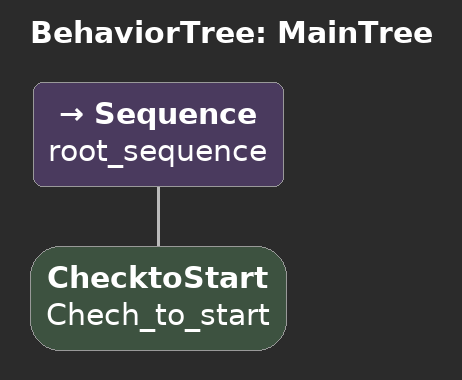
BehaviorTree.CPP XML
<root BTCPP_format="4" >
     <BehaviorTree ID="MainTree">
        <Sequence name="root_sequence">
            <ChecktoStart name="Chech_to_start"/>
        </Sequence>
     </BehaviorTree>
 </root>
